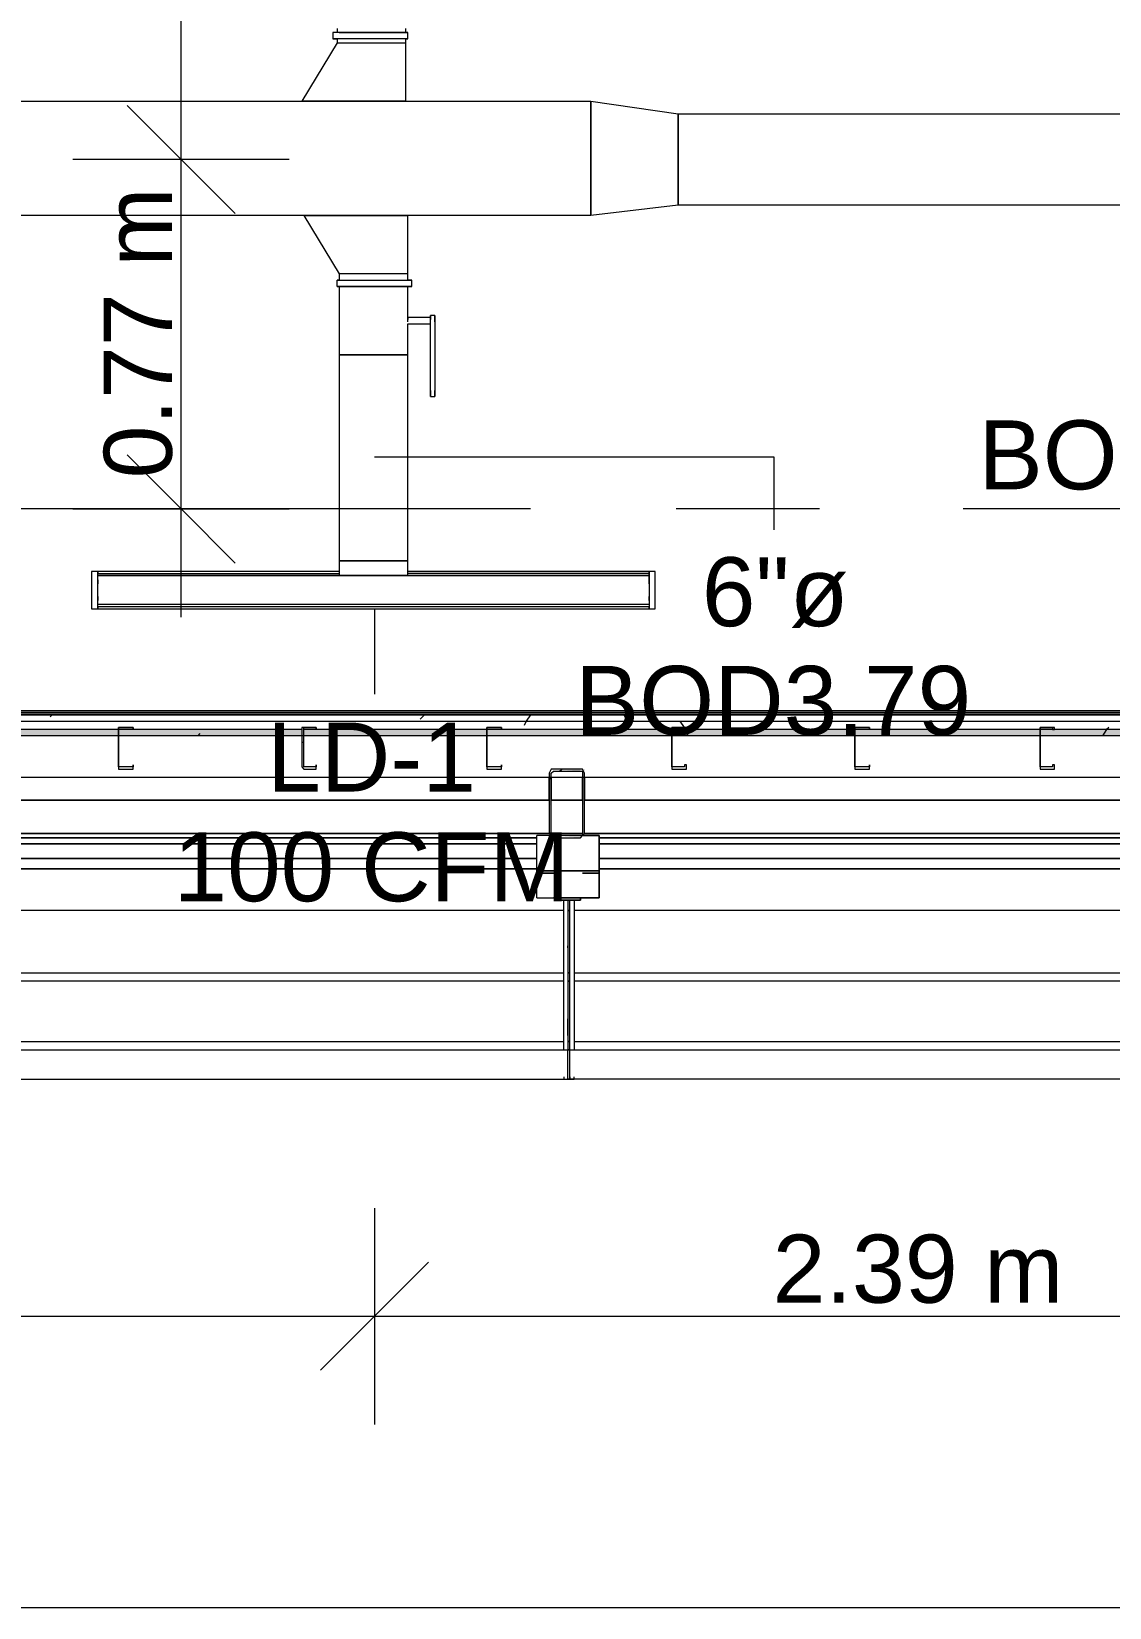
# Model space of a CAD drawing. Header units: metres. Extents: x -2 to 237, y -8 to 52.
# Drawn here: x 51.603 to 53.977, y 7.435 to 10.905 of the extents above; entities that cross this region are included whole.
import ezdxf

# ---------------------------------------------------------------- set-up
doc = ezdxf.new("R2010")
doc.units = ezdxf.units.M
doc.layers.add('HVAC - Ductos', color=5, linetype='Continuous', lineweight=0)
doc.layers.add('PDF4_Text', color=7, linetype='Continuous', lineweight=0)
doc.layers.add('PDF4_Geometry', color=7, linetype='Continuous', lineweight=0, true_color=0xaaaaaa)
doc.layers.add('PDF4_Solid Fills', color=7, linetype='Continuous', lineweight=0, true_color=0xffffff)
doc.styles.add('PDF Helvetica', font='')
doc.styles.get('PDF Helvetica').set_extended_font_data('Helvetica')

msp = doc.modelspace()

# ---------------------------------------------------------------- hatches: boundary and pattern name
at = {"layer": 'PDF4_Solid Fills', "lineweight": 0, "transparency": 33554559}
h = msp.add_hatch(color=256, dxfattribs=at)
h.paths.add_polyline_path([(4.7138, 9.3546), (4.7138, 9.3684), (4.613, 9.3684), (4.613, 9.3546)])
h.paths.add_polyline_path([(51.3915, 9.3684), (51.3915, 9.3546), (52.1978, 9.3546), (52.1978, 9.3684)])
h.paths.add_polyline_path([(52.2024, 9.3684), (52.2024, 9.3546), (54.2275, 9.3546), (54.2275, 9.3684)])
h.paths.add_polyline_path([(54.2321, 9.3684), (54.2321, 9.3546), (56.3763, 9.3546), (56.3763, 9.3684)])
h.paths.add_polyline_path([(49.3618, 9.3684), (49.3618, 9.3546), (51.3869, 9.3546), (51.3869, 9.3684)])
h.paths.add_polyline_path([(47.3321, 9.3684), (47.3321, 9.3546), (49.3572, 9.3546), (49.3572, 9.3684)])
h.paths.add_polyline_path([(46.5212, 9.3684), (46.5212, 9.3546), (47.3275, 9.3546), (47.3275, 9.3684)])
h.paths.add_polyline_path([(44.4915, 9.3684), (44.4915, 9.3546), (46.5166, 9.3546), (46.5166, 9.3684)])
h.paths.add_polyline_path([(42.4619, 9.3684), (42.4619, 9.3546), (44.4869, 9.3546), (44.4869, 9.3684)])
h.paths.add_polyline_path([(41.6509, 9.3684), (41.6509, 9.3546), (42.4573, 9.3546), (42.4573, 9.3684)])
h.paths.add_polyline_path([(39.6212, 9.3684), (39.6212, 9.3546), (41.6463, 9.3546), (41.6463, 9.3684)])
h.paths.add_polyline_path([(36.7806, 9.3684), (36.7806, 9.3546), (39.6167, 9.3546), (39.6167, 9.3684)])
h.paths.add_polyline_path([(34.751, 9.3684), (34.751, 9.3546), (36.776, 9.3546), (36.776, 9.3684)])
h.paths.add_polyline_path([(31.9104, 9.3684), (31.9104, 9.3546), (34.7464, 9.3546), (34.7464, 9.3684)])
h.paths.add_polyline_path([(29.8807, 9.3684), (29.8807, 9.3546), (31.9058, 9.3546), (31.9058, 9.3684)])
h.paths.add_polyline_path([(29.0697, 9.3684), (29.0697, 9.3546), (29.8761, 9.3546), (29.8761, 9.3684)])
h.paths.add_polyline_path([(27.0401, 9.3684), (27.0401, 9.3546), (29.0652, 9.3546), (29.0652, 9.3684)])
h.paths.add_polyline_path([(25.0105, 9.3684), (25.0105, 9.3546), (27.0355, 9.3546), (27.0355, 9.3684)])
h.paths.add_polyline_path([(24.1995, 9.3684), (24.1995, 9.3546), (25.0059, 9.3546), (25.0059, 9.3684)])
h.paths.add_polyline_path([(22.1698, 9.3684), (22.1698, 9.3546), (24.1949, 9.3546), (24.1949, 9.3684)])
h.paths.add_polyline_path([(20.1402, 9.3684), (20.1402, 9.3546), (22.1652, 9.3546), (22.1652, 9.3684)])
h.paths.add_polyline_path([(19.3292, 9.3684), (19.3292, 9.3546), (20.1356, 9.3546), (20.1356, 9.3684)])
h.paths.add_polyline_path([(17.2996, 9.3684), (17.2996, 9.3546), (19.3247, 9.3546), (19.3247, 9.3684)])
h.paths.add_polyline_path([(14.4589, 9.3684), (14.4589, 9.3546), (17.295, 9.3546), (17.295, 9.3684)])
h.paths.add_polyline_path([(12.4293, 9.3684), (12.4293, 9.3546), (14.4543, 9.3546), (14.4543, 9.3684)])
h.paths.add_polyline_path([(9.5887, 9.3684), (9.5887, 9.3546), (12.4247, 9.3546), (12.4247, 9.3684)])
h.paths.add_polyline_path([(7.559, 9.3684), (7.559, 9.3546), (9.5841, 9.3546), (9.5841, 9.3684)])
h.paths.add_polyline_path([(6.7481, 9.3684), (6.7481, 9.3546), (7.5544, 9.3546), (7.5544, 9.3684)])
h.paths.add_polyline_path([(4.7184, 9.3684), (4.7184, 9.3546), (6.7435, 9.3546), (6.7435, 9.3684)])
h = msp.add_hatch(color=256, dxfattribs=at)
h.paths.add_polyline_path([(52.8163, 9.2722), (52.8163, 9.1347), (52.8209, 9.2722)])
h.paths.add_polyline_path([(52.7476, 9.2722), (52.743, 9.2722), (52.743, 9.1393)])
h.paths.add_polyline_path([(52.8209, 9.2768), (52.8209, 9.2813), (52.8163, 9.2813)])
h.paths.add_polyline_path([(52.8118, 9.2768), (52.8118, 9.2813), (52.7476, 9.2813)])
h.paths.add_polyline_path([(52.7522, 9.1347), (52.7522, 9.1393), (52.7476, 9.1393)])
h.paths.add_polyline_path([(52.7522, 9.1347), (52.8109, 9.1302), (52.8118, 9.1302), (52.8118, 9.1347)])

# ---------------------------------------------------------------- linework, layer by layer
at = {"layer": 'HVAC - Ductos', "lineweight": 0}
for points in [[(51.9321, 9.6157), (51.9321, 10.6237), (51.9321, 12.493)], [(52.2757, 10.9124), (52.2757, 10.9032), (52.2711, 10.9032), (52.2665, 10.9032)], [(52.4269, 10.9032), (52.4315, 10.9032), (52.4223, 10.9032), (52.4086, 10.9032), (52.3902, 10.9032), (52.3719, 10.9032), (52.349, 10.9032), (52.3307, 10.9032), (52.3078, 10.9032), (52.2894, 10.9032), (52.2803, 10.9032), (52.2711, 10.9032), (52.2665, 10.9032), (52.2665, 10.8894)], [(52.2803, 10.9032), (52.2848, 10.9032), (52.294, 10.9032), (52.3124, 10.9032), (52.3307, 10.9032), (52.349, 10.9032), (52.3673, 10.9032), (52.3856, 10.9032), (52.404, 10.9032), (52.4177, 10.9032), (52.4223, 10.9032), (52.4269, 10.9032), (52.4269, 10.9124)], [(52.4315, 10.8894), (52.4315, 10.9032)], [(52.2757, 10.8803), (52.1978, 10.752), (52.2024, 10.752), (52.2208, 10.752), (52.2436, 10.752), (52.2757, 10.752), (52.349, 10.752), (52.3811, 10.752), (52.404, 10.752), (52.4177, 10.752), (52.4269, 10.752), (52.4269, 10.8803)], [(52.4269, 10.8894), (52.4315, 10.8894), (52.4223, 10.8894), (52.4086, 10.8894), (52.3902, 10.8894), (52.3719, 10.8894), (52.349, 10.8894), (52.3307, 10.8894), (52.3078, 10.8894), (52.2894, 10.8894), (52.2803, 10.8894), (52.2711, 10.8894), (52.2665, 10.8894), (52.2711, 10.8894), (52.2757, 10.8894), (52.2757, 10.8803), (52.2848, 10.8803), (52.294, 10.8803), (52.3124, 10.8803), (52.3307, 10.8803), (52.349, 10.8803), (52.3673, 10.8803), (52.3856, 10.8803), (52.404, 10.8803), (52.4177, 10.8803), (52.4223, 10.8803), (52.4269, 10.8803), (52.4269, 10.8894), (52.4223, 10.8894), (52.4177, 10.8894)], [(52.2848, 10.8894), (52.2803, 10.8894)], [(52.294, 10.8894), (52.2894, 10.8894)], [(52.3902, 10.8894), (52.3856, 10.8894), (52.3673, 10.8894), (52.349, 10.8894), (52.3307, 10.8894), (52.3124, 10.8894), (52.3078, 10.8894)], [(52.317, 10.8803), (52.3215, 10.8803), (52.3261, 10.8803)], [(52.3765, 10.8803), (52.3811, 10.8803)], [(52.4086, 10.8894), (52.404, 10.8894)], [(51.813, 10.7428), (51.9321, 10.6237), (52.0512, 10.5046)], [(52.4269, 10.752), (52.4177, 10.752), (52.404, 10.752), (52.3811, 10.752), (52.349, 10.752), (52.2757, 10.752), (52.2436, 10.752), (52.2208, 10.752), (52.2024, 10.752), (52.1978, 10.752)], [(52.1703, 10.6237), (51.9321, 10.6237), (51.6938, 10.6237)], [(52.4315, 10.3718), (52.4315, 10.5001), (52.4269, 10.5001), (52.4086, 10.5001), (52.3856, 10.5001), (52.3582, 10.5001), (52.2803, 10.5001), (52.2528, 10.5001), (52.2253, 10.5001), (52.2116, 10.5001), (52.2024, 10.5001), (52.2803, 10.3718)], [(52.2024, 10.5001), (52.2116, 10.5001), (52.2253, 10.5001), (52.2528, 10.5001), (52.2803, 10.5001), (52.3582, 10.5001), (52.3856, 10.5001), (52.4086, 10.5001), (52.4269, 10.5001), (52.4315, 10.5001)], [(52.2757, 10.3442), (52.2757, 10.358), (52.2848, 10.358), (52.2986, 10.358), (52.317, 10.358), (52.3352, 10.358), (52.3582, 10.358), (52.3765, 10.358), (52.3994, 10.358), (52.4132, 10.358), (52.4269, 10.358), (52.4361, 10.358), (52.4406, 10.358), (52.4361, 10.358), (52.4315, 10.358), (52.4315, 10.3718), (52.4223, 10.3718), (52.4086, 10.3718), (52.3948, 10.3718), (52.3765, 10.3718), (52.3582, 10.3718), (52.3352, 10.3718), (52.317, 10.3718), (52.3032, 10.3718), (52.2894, 10.3718), (52.2848, 10.3718), (52.2803, 10.3718), (52.2803, 10.358), (52.2848, 10.358), (52.2894, 10.358)], [(52.2803, 10.358), (52.2757, 10.358)], [(52.2803, 10.3442), (52.2803, 10.1931), (52.2848, 10.1931), (52.2894, 10.1931), (52.3032, 10.1931), (52.317, 10.1931), (52.3352, 10.1931), (52.3582, 10.1931), (52.3765, 10.1931), (52.3948, 10.1931), (52.4086, 10.1931), (52.4223, 10.1931), (52.4315, 10.1931), (52.4315, 10.2618), (52.4819, 10.2618)], [(52.2986, 10.358), (52.3032, 10.358)], [(52.317, 10.358), (52.3352, 10.358), (52.3582, 10.358), (52.3765, 10.358), (52.3948, 10.358), (52.3994, 10.358)], [(52.3307, 10.3718), (52.3261, 10.3718)], [(52.3902, 10.3718), (52.3856, 10.3718), (52.3811, 10.3718)], [(52.4086, 10.358), (52.4132, 10.358)], [(52.4223, 10.358), (52.4269, 10.358)], [(52.4819, 10.1151), (52.4819, 10.2663), (52.4819, 10.2709), (52.4819, 10.2755), (52.4819, 10.2801), (52.4819, 10.2755), (52.4819, 10.2709), (52.4819, 10.2755), (52.4315, 10.2755), (52.4315, 10.3442)], [(52.4406, 10.3442), (52.4406, 10.358)], [(52.4315, 10.2663), (52.4315, 10.2709), (52.4315, 10.2755), (52.4315, 10.2709)], [(52.4911, 10.2801), (52.4819, 10.2801)], [(52.4819, 10.2663), (52.4819, 10.2709), (52.4819, 10.2755)], [(52.4911, 10.2663), (52.4911, 10.2709), (52.4911, 10.2755), (52.4911, 10.2801), (52.4911, 10.2755), (52.4911, 10.2709), (52.4911, 10.2663), (52.4911, 10.1151)], [(52.4819, 10.1014), (52.4911, 10.1014)], [(51.813, 9.9731), (51.9321, 9.854), (52.0512, 9.7349)], [(52.3582, 9.9685), (53.2378, 9.9685), (53.2378, 9.8082)], [(51.6938, 9.854), (51.9321, 9.854), (52.1703, 9.854)], [(51.7488, 9.6936), (51.7488, 9.7165), (51.7488, 9.712), (52.2803, 9.712)], [(52.2803, 9.7165), (51.7488, 9.7165)], [(52.9629, 9.6936), (52.9629, 9.7165), (52.9629, 9.712), (52.4315, 9.712)], [(52.9629, 9.7165), (52.4315, 9.7165)], [(52.9629, 9.657), (52.9629, 9.6341), (52.9629, 9.6387), (51.7488, 9.6387), (51.7488, 9.6341), (51.7488, 9.657)], [(51.7488, 9.6341), (52.9629, 9.6341)], [(52.3582, 9.6341), (52.3582, 9.4462)]]:
    msp.add_lwpolyline(points, dxfattribs=at)
for points in [[(50.5897, 10.752), (52.8346, 10.752), (52.8346, 10.5001), (50.5897, 10.5001)], [(53.0271, 10.5229), (52.8346, 10.5001), (52.8346, 10.752), (53.0271, 10.7245)], [(53.0271, 10.7245), (55.4737, 10.7245), (55.4737, 10.5229), (53.0271, 10.5229)], [(52.2757, 10.3442), (52.2848, 10.3442), (52.2986, 10.3442), (52.317, 10.3442), (52.3352, 10.3442), (52.3582, 10.3442), (52.3765, 10.3442), (52.3994, 10.3442), (52.4132, 10.3442), (52.4269, 10.3442), (52.4361, 10.3442), (52.4406, 10.3442), (52.4361, 10.3442), (52.4269, 10.3442), (52.4132, 10.3442), (52.3994, 10.3442), (52.3765, 10.3442), (52.3582, 10.3442), (52.3352, 10.3442), (52.317, 10.3442), (52.2986, 10.3442), (52.2848, 10.3442)], [(52.4315, 10.3442), (52.4223, 10.3442), (52.4086, 10.3442), (52.3948, 10.3442), (52.3765, 10.3442), (52.3582, 10.3442), (52.3352, 10.3442), (52.317, 10.3442), (52.3032, 10.3442), (52.2894, 10.3442), (52.2848, 10.3442), (52.2803, 10.3442), (52.2848, 10.3442), (52.2894, 10.3442), (52.3032, 10.3442), (52.317, 10.3442), (52.3352, 10.3442), (52.3582, 10.3442), (52.3765, 10.3442), (52.3948, 10.3442), (52.4086, 10.3442), (52.4223, 10.3442), (52.4315, 10.3442), (52.4223, 10.3442), (52.4086, 10.3442), (52.3948, 10.3442), (52.3765, 10.3442), (52.3582, 10.3442), (52.3352, 10.3442), (52.317, 10.3442), (52.3032, 10.3442), (52.2894, 10.3442), (52.2848, 10.3442), (52.2803, 10.3442), (52.2848, 10.3442), (52.2894, 10.3442), (52.3032, 10.3442), (52.317, 10.3442), (52.3352, 10.3442), (52.3582, 10.3442), (52.3765, 10.3442), (52.3948, 10.3442), (52.4086, 10.3442), (52.4223, 10.3442)], [(52.2803, 10.3442), (52.2848, 10.3442), (52.2894, 10.3442), (52.3032, 10.3442), (52.317, 10.3442), (52.3352, 10.3442), (52.3582, 10.3442), (52.3765, 10.3442), (52.3948, 10.3442), (52.4086, 10.3442), (52.4223, 10.3442), (52.4315, 10.3442), (52.4223, 10.3442), (52.4086, 10.3442), (52.3948, 10.3442), (52.3765, 10.3442), (52.3582, 10.3442), (52.3352, 10.3442), (52.317, 10.3442), (52.3032, 10.3442), (52.2894, 10.3442), (52.2848, 10.3442)], [(52.4315, 10.2755), (52.4315, 10.2709)], [(52.2803, 9.7074), (52.2848, 9.7074), (52.294, 9.7074), (52.3032, 9.7074), (52.317, 9.7074), (52.3352, 9.7074), (52.3582, 9.7074), (52.3765, 9.7074), (52.3948, 9.7074), (52.4086, 9.7074), (52.4223, 9.7074), (52.4269, 9.7074), (52.4315, 9.7074), (52.4315, 9.7395), (52.4269, 9.7395), (52.4223, 9.7395), (52.4086, 9.7395), (52.3948, 9.7395), (52.3765, 9.7395), (52.3582, 9.7395), (52.3352, 9.7395), (52.317, 9.7395), (52.3032, 9.7395), (52.294, 9.7395), (52.2848, 9.7395), (52.2803, 9.7395), (52.2848, 9.7395), (52.2894, 9.7395), (52.3032, 9.7395), (52.317, 9.7395), (52.3352, 9.7395), (52.3582, 9.7395), (52.3765, 9.7395), (52.3948, 9.7395), (52.4086, 9.7395), (52.4223, 9.7395), (52.4315, 9.7395), (52.4315, 10.1931), (52.4223, 10.1931), (52.4086, 10.1931), (52.3948, 10.1931), (52.3765, 10.1931), (52.3582, 10.1931), (52.3352, 10.1931), (52.317, 10.1931), (52.3032, 10.1931), (52.2894, 10.1931), (52.2848, 10.1931), (52.2803, 10.1931), (52.2803, 9.7395)], [(52.4819, 10.1151), (52.4819, 10.1106), (52.4819, 10.106), (52.4819, 10.1014), (52.4819, 10.106), (52.4819, 10.1106)], [(52.4911, 10.1151), (52.4911, 10.1106), (52.4911, 10.106), (52.4911, 10.1014), (52.4911, 10.106), (52.4911, 10.1106)], [(51.7351, 9.6341), (51.7488, 9.6341), (51.7488, 9.7165), (51.7351, 9.7165)], [(51.7488, 9.7074), (52.9629, 9.7074), (51.7488, 9.7074), (52.9629, 9.7074), (52.9629, 9.6433), (51.7488, 9.6433)], [(51.7488, 9.6982), (51.7488, 9.6936), (51.7488, 9.6891), (51.7488, 9.6936)], [(52.9767, 9.6341), (52.9767, 9.7165), (52.9629, 9.7165), (52.9629, 9.6341)], [(52.9629, 9.6891), (52.9629, 9.6936), (52.9629, 9.6982), (52.9629, 9.6936)], [(51.7488, 9.6616), (51.7488, 9.657), (51.7488, 9.6524), (51.7488, 9.657)], [(52.9629, 9.6524), (52.9629, 9.657), (52.9629, 9.6616), (52.9629, 9.657)]]:
    msp.add_lwpolyline(points, close=True, dxfattribs=at)
at = {"layer": 'HVAC - Ductos', "color": 252, "lineweight": 0, "true_color": 0x939598}
for points in [[(52.3582, 8.3146), (52.3582, 8.0763), (52.3582, 7.8381)], [(52.4773, 8.1954), (52.3582, 8.0763), (52.239, 7.9572)], [(6.6289, 8.0763), (17.4508, 8.0763), (19.4621, 8.0763), (21.7666, 8.0763), (23.8742, 8.0763), (26.866, 8.0763), (29.0606, 8.0763), (31.5576, 8.0763), (33.6377, 8.0763), (35.704, 8.0763), (38.6683, 8.0763), (40.7575, 8.0763), (43.1582, 8.0763), (45.165, 8.0763), (47.9644, 8.0763), (49.9391, 8.0763), (52.3582, 8.0763), (54.7452, 8.0763), (56.0876, 8.0763)], [(6.6289, 7.4349), (16.0625, 7.4349), (25.2579, 7.4349), (37.4404, 7.4349), (46.6541, 7.4349), (56.0876, 7.4349)]]:
    msp.add_lwpolyline(points, dxfattribs=at)
at = {"layer": 'PDF4_Geometry', "lineweight": 0}
for points in [[(52.7018, 9.854), (51.4327, 9.854)], [(53.3386, 9.854), (53.0225, 9.854)], [(54.9239, 9.854), (53.6547, 9.854)], [(4.613, 9.4005), (56.3763, 9.4005)], [(4.613, 9.3867), (56.3763, 9.3867)], [(46.7548, 9.4005), (55.7486, 9.4005)], [(46.7548, 9.4005), (55.7486, 9.4005)], [(55.7486, 9.4005), (46.7548, 9.4005)], [(46.7548, 9.4005), (55.7486, 9.4005)], [(55.7486, 9.4005), (46.7548, 9.4005)], [(46.7548, 9.4005), (55.7486, 9.4005)], [(46.7548, 9.4005), (55.7486, 9.4005)], [(55.7486, 9.4005), (46.7548, 9.4005)], [(52.1978, 9.3684), (51.7946, 9.3684), (51.3915, 9.3684)], [(54.2275, 9.3546), (53.8243, 9.3546), (53.4165, 9.3546), (53.0133, 9.3546), (52.6056, 9.3546), (52.2024, 9.3546), (51.7946, 9.3546), (51.3915, 9.3546)], [(54.2275, 9.3684), (53.8243, 9.3684), (53.4165, 9.3684), (53.0133, 9.3684), (52.6056, 9.3684), (52.2024, 9.3684)], [(52.766, 9.2768), (52.7706, 9.2813)], [(56.3763, 9.263), (4.613, 9.263)], [(52.743, 9.2584), (52.7476, 9.263), (52.7476, 9.2126)], [(52.743, 9.2126), (52.743, 9.263)], [(52.8163, 9.2126), (52.8163, 9.263)], [(52.8209, 9.263), (52.8209, 9.2126)], [(52.7476, 9.1347), (52.7155, 9.1347)], [(52.7155, 8.9973), (52.7155, 9.0477), (52.7155, 9.0522), (52.7155, 9.0568), (52.7155, 9.0614), (52.7155, 9.1301), (52.7155, 9.1347)], [(52.7476, 9.1347), (52.7155, 9.1347)], [(52.7155, 8.9973), (52.7155, 9.0477), (52.7155, 9.0522), (52.7155, 9.0568), (52.7155, 9.0614), (52.7155, 9.1301), (52.7155, 9.1347)], [(49.7192, 8.5986), (52.7888, 8.5986), (52.7888, 8.6032), (52.7888, 8.6078), (52.7888, 8.6169), (52.7888, 8.6307), (52.7888, 8.6445), (52.7888, 8.6628), (52.7888, 8.9927), (52.7842, 8.9927), (52.7706, 8.9927), (52.7842, 8.9927), (52.7888, 8.9927), (52.798, 8.9927), (52.8118, 8.9927), (52.8026, 8.9927), (52.8118, 8.9927), (52.798, 8.9927), (52.798, 8.6628), (55.8402, 8.6628), (55.8402, 8.9927)], [(49.7329, 8.9927), (49.7329, 8.6628), (52.7751, 8.6628), (52.7751, 8.9927)], [(52.7155, 8.9973), (52.7568, 8.9973)], [(52.7155, 8.9973), (52.7568, 8.9973)], [(52.7568, 8.9973), (52.7522, 8.9973)], [(52.7568, 8.9973), (52.7522, 8.9973)], [(52.7568, 8.9973), (52.7568, 8.9927)], [(52.7568, 8.9973), (52.7568, 8.9927)], [(52.7568, 8.9927), (52.7751, 8.9927)], [(52.766, 8.9927), (52.7568, 8.9927), (52.766, 8.9927)], [(52.8026, 8.9927), (52.8118, 8.9927), (52.7568, 8.9927)], [(52.7568, 8.9927), (52.7751, 8.9927)], [(52.766, 8.9927), (52.7568, 8.9927), (52.766, 8.9927)], [(52.8026, 8.9927), (52.8118, 8.9927), (52.7568, 8.9927)], [(52.7751, 8.9927), (52.7706, 8.9927)], [(52.7751, 8.9927), (52.7706, 8.9927)], [(52.7842, 8.9927), (52.7842, 8.6628)], [(52.7888, 8.9927), (52.798, 8.9927)], [(52.7751, 8.9697), (49.7329, 8.9697)], [(55.8402, 8.9697), (52.798, 8.9697)], [(52.7842, 8.8873), (52.7842, 8.8918)], [(49.7329, 8.8323), (52.7751, 8.8323)], [(52.798, 8.8323), (55.8402, 8.8323)], [(52.7751, 8.814), (49.7329, 8.814)], [(55.8402, 8.814), (52.798, 8.814)], [(52.7842, 8.6948), (52.7842, 8.7315)], [(49.7329, 8.6812), (52.7751, 8.6812)], [(52.798, 8.6812), (55.8402, 8.6812)], [(34.4073, 8.6628), (37.4587, 8.6628), (37.4541, 8.6628), (40.5238, 8.6628), (40.5192, 8.6628), (43.5935, 8.6628), (43.5844, 8.6628), (46.6587, 8.6628), (46.6541, 8.6628), (49.7237, 8.6628), (49.7192, 8.6628), (52.7888, 8.6628), (52.7842, 8.6628), (55.8539, 8.6628), (55.8493, 8.6628), (56.3762, 8.6628)], [(55.8539, 8.5986), (52.7842, 8.5986), (52.7842, 8.6032), (52.7842, 8.6078), (52.7842, 8.6169), (52.7842, 8.6307), (52.7842, 8.6445), (52.7842, 8.6628), (52.7888, 8.6628)], [(52.7751, 8.6032), (52.7751, 8.5986), (52.7842, 8.5986), (52.7842, 8.6032)], [(52.7888, 8.6032), (52.7888, 8.5986), (52.798, 8.5986), (52.798, 8.6032)]]:
    msp.add_lwpolyline(points, dxfattribs=at)
for points in [[(46.7548, 9.4096), (55.7486, 9.4096)], [(46.7548, 9.4096), (55.7486, 9.4096)], [(46.7548, 9.405), (55.7486, 9.405)], [(51.8267, 9.3729), (51.7946, 9.3729), (51.7946, 9.2859), (51.7946, 9.2813), (51.8267, 9.2813), (51.8267, 9.2904), (51.8267, 9.2859), (51.7946, 9.2859), (51.7946, 9.3729), (51.8267, 9.3729), (51.8267, 9.3684)], [(52.2299, 9.3729), (52.2024, 9.3729), (52.1978, 9.3729), (52.1978, 9.2859), (52.2024, 9.2813), (52.2299, 9.2813), (52.2299, 9.2904), (52.2299, 9.2859), (52.2024, 9.2859), (52.2024, 9.3729), (52.2299, 9.3729), (52.2299, 9.3684)], [(52.6377, 9.3729), (52.6056, 9.3729), (52.6056, 9.2859), (52.6056, 9.2813), (52.6377, 9.2813), (52.6377, 9.2904), (52.6377, 9.2859), (52.6056, 9.2859), (52.6056, 9.3729), (52.6377, 9.3729), (52.6377, 9.3684)], [(53.0455, 9.3729), (53.0133, 9.3729), (53.0133, 9.2859), (53.0133, 9.2813), (53.0455, 9.2813), (53.0455, 9.2904), (53.0409, 9.2904), (53.0409, 9.2859), (53.0133, 9.2859), (53.0133, 9.3729), (53.0409, 9.3729), (53.0409, 9.3684), (53.0455, 9.3684)], [(53.4486, 9.3729), (53.4211, 9.3729), (53.4165, 9.3729), (53.4165, 9.2859), (53.4165, 9.2813), (53.4211, 9.2813), (53.4486, 9.2813), (53.4486, 9.2904), (53.4486, 9.2859), (53.4211, 9.2859), (53.4165, 9.2859), (53.4165, 9.3729), (53.4211, 9.3729), (53.4486, 9.3729), (53.4486, 9.3684)], [(53.8564, 9.3729), (53.8243, 9.3729), (53.8243, 9.2859), (53.8243, 9.2813), (53.8564, 9.2813), (53.8564, 9.2904), (53.8518, 9.2904), (53.8518, 9.2859), (53.8243, 9.2859), (53.8243, 9.3729), (53.8518, 9.3729), (53.8518, 9.3684), (53.8564, 9.3684)], [(52.743, 9.1393), (52.7476, 9.1347), (52.7522, 9.1301), (52.8118, 9.1301), (52.8163, 9.1347), (52.8209, 9.1393), (52.8209, 9.2722), (52.8163, 9.2813), (52.8118, 9.2813), (52.7522, 9.2813), (52.7476, 9.2813), (52.743, 9.2722)], [(52.8118, 9.1347), (52.7522, 9.1347), (52.7476, 9.1393), (52.7476, 9.2722), (52.7522, 9.2768), (52.8118, 9.2768), (52.8163, 9.2768), (52.8163, 9.2722), (52.8163, 9.1393), (52.8163, 9.1347)], [(52.743, 9.2126), (51.3273, 9.2126)], [(52.7842, 9.2126), (52.8163, 9.2126), (52.7842, 9.2126), (52.7476, 9.2126)], [(52.8209, 9.2126), (54.2779, 9.2126)], [(52.7155, 9.1301), (51.2494, 9.1301)], [(52.7842, 9.1393), (52.7476, 9.1393), (51.3273, 9.1393), (52.7476, 9.1393)], [(52.853, 8.9973), (52.8118, 8.9973), (52.8163, 8.9973), (52.8118, 8.9973), (52.7568, 8.9973), (52.7522, 8.9973), (52.7568, 8.9973), (52.8118, 8.9973), (52.8163, 8.9973), (52.8118, 8.9973), (52.853, 8.9973), (52.853, 9.0477), (52.853, 9.0522), (52.853, 9.0568), (52.853, 9.0614), (52.853, 9.1301), (52.853, 9.1347), (52.8163, 9.1347), (52.853, 9.1347), (52.853, 9.1301), (52.853, 9.0614), (52.853, 9.0568), (52.853, 9.0522), (52.853, 9.0477)], [(52.8163, 9.1393), (52.7842, 9.1393)], [(54.2779, 9.1393), (52.8209, 9.1393)], [(54.3145, 9.1301), (52.853, 9.1301)], [(52.7155, 9.1164), (51.2494, 9.1164)], [(54.3145, 9.1164), (52.853, 9.1164)], [(51.2494, 9.0614), (52.7155, 9.0614), (51.2494, 9.0614), (49.7879, 9.0614)], [(52.7155, 9.0843), (51.2494, 9.0843)], [(54.3145, 9.0843), (52.853, 9.0843)], [(54.3145, 9.0614), (52.853, 9.0614)], [(52.7155, 9.0568), (52.853, 9.0568)], [(52.7522, 9.0522), (52.7155, 9.0522)], [(52.853, 9.0522), (52.8163, 9.0522)], [(52.7568, 8.9927), (52.7568, 8.9973)], [(52.8118, 8.9973), (52.8118, 8.9927)], [(52.8118, 8.9973), (52.8118, 8.9927)], [(52.7842, 8.9697), (52.7888, 8.9697)], [(52.7888, 8.8323), (52.7842, 8.8323)], [(52.7842, 8.814), (52.7888, 8.814)], [(52.7888, 8.6812), (52.7842, 8.6812)]]:
    msp.add_lwpolyline(points, close=True, dxfattribs=at)
at = {"layer": 'PDF4_Geometry', "color": 254, "lineweight": 0, "true_color": 0xeaeaea}
for points in [[(51.648, 9.4005), (51.6434, 9.3959)], [(52.4681, 9.4005), (52.459, 9.3913)], [(52.7018, 9.4005), (52.6926, 9.3867), (52.6881, 9.3775)], [(52.9126, 9.3913), (52.908, 9.4005)], [(53.05, 9.3546), (53.0409, 9.3684), (53.0409, 9.3729), (53.0317, 9.3867)], [(53.9755, 9.3729), (53.9709, 9.3684), (53.9618, 9.3546)], [(51.9733, 9.3592), (51.9687, 9.3546)]]:
    msp.add_lwpolyline(points, dxfattribs=at)
at = {"layer": 'PDF4_Geometry', "color": 254, "lineweight": 0, "true_color": 0xd2d2d2}
msp.add_lwpolyline([(52.1978, 9.3408), (52.2024, 9.3408)], dxfattribs=at)

# ---------------------------------------------------------------- texts
at = {"layer": 'PDF4_Text', "lineweight": 0, "insert": (51.8379, 9.9213), "char_height": 0.15002, "attachment_point": 4, "rotation": 90, "style": 'PDF Helvetica'}
msp.add_mtext('0.77 m', dxfattribs=at)
at = {"layer": 'PDF4_Text', "lineweight": 0, "char_height": 0.1519, "attachment_point": 4, "style": 'PDF Helvetica'}
for s, insert in [('BOD3.79', (53.6887, 9.9721)), ('6"ø', (53.0793, 9.6697)), ('BOD3.79', (52.7998, 9.4314)), ('LD-1', (52.1217, 9.3077)), ('100 CFM', (51.9155, 9.0649))]:
    msp.add_mtext(s, dxfattribs=dict(at, insert=insert))
at = {"layer": 'PDF4_Text', "color": 252, "lineweight": 0, "true_color": 0x939598, "insert": (53.2351, 8.1799), "char_height": 0.15002, "attachment_point": 4, "style": 'PDF Helvetica'}
msp.add_mtext('2.39 m', dxfattribs=at)

doc.saveas('drawing.dxf')
